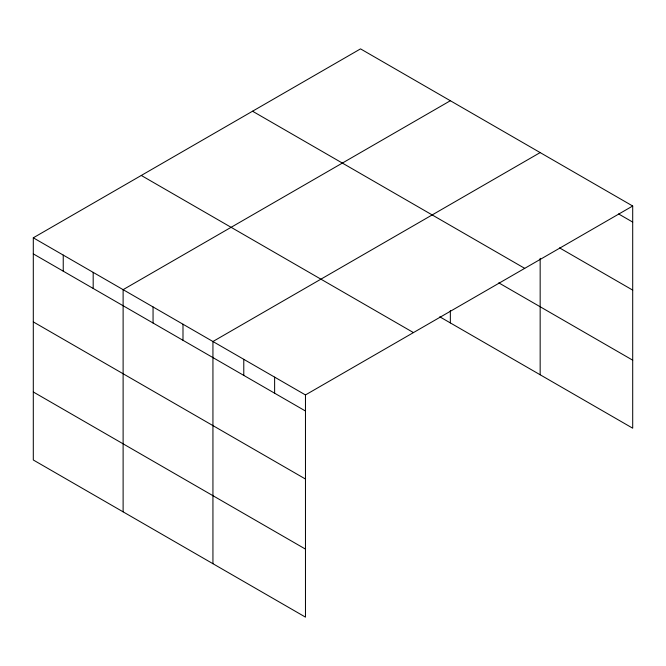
<?xml version="1.0" encoding="UTF-8"?>
<svg xmlns="http://www.w3.org/2000/svg" width="666" height="666" viewBox="0 0 666 666"><rect width="100%" height="100%" fill="white"/><g stroke="black" fill="none" stroke-linecap="round" stroke-linejoin="round"><path stroke-width="1" d="M632.7 206.01L305.469 394.938L305.469 617.124L33.3 459.99L33.3 237.804L360.531 48.876L632.7 206.01L632.7 428.196L439.776 316.816M450.349 100.733L123.118 289.66L123.118 511.838M540.159 152.589L212.937 341.508L212.937 563.694M618.597 213.953L632.7 222.086M559.548 247.877L632.7 290.11M252.547 111.222L524.716 268.356M498.776 282.859L632.7 360.181M141.284 175.458L413.453 332.592M33.3 237.804L305.469 394.938M33.3 253.879L305.469 411.014M33.3 321.894L305.469 479.029M33.3 391.974L305.469 549.109M540.159 258.325L540.159 374.775M450.349 310.547L450.349 322.918M274.625 377.131L274.625 393.206M243.781 359.324L243.781 375.399M182.992 324.225L182.992 340.301M153.055 306.943L153.055 323.018M93.182 272.369L93.182 288.445M63.237 255.086L63.237 271.162"/></g></svg>
